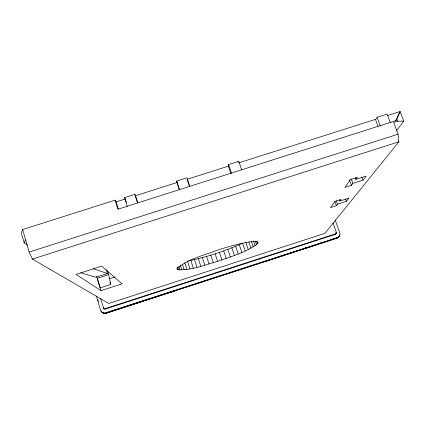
<?xml version="1.0" encoding="UTF-8"?>
<svg xmlns="http://www.w3.org/2000/svg" width="425" height="425" viewBox="0 0 425 425"><rect width="100%" height="100%" fill="white"/><g stroke="black" fill="none" stroke-linecap="round" stroke-linejoin="round"><path stroke-width="0.64" d="M100.603 298.424L103.604 308.178L104.598 308.885L105.565 308.959L335.086 234.43L336.154 233.484L336.451 232.592L333.051 222.886M96.369 296.151L100.709 310.537C101.394 312.545 103.907 314.006 105.958 313.22L336.977 238.143C338.969 237.357 340.595 235.073 339.798 232.9L335.171 219.895M228.475 166.568L228.586 164.56L238.76 161.33L241.66 169.857M238.653 162.345L238.76 161.33M101.24 310.792L101.118 311.435L101.745 311.695L101.745 312.189L103.44 313.167M27.524 245.023L24.172 242.877L21.25 232.815L22.621 229.569L115.069 200.17L117.895 209.238L396.307 120.53L400.116 111.531L387.175 115.648M24.172 242.877L25.585 239.769M395.622 120.721L400.116 111.531L403.75 121.146L396.52 130.661M257.518 243.753L257.98 242.346C253.709 240.189 248.402 242.542 243.892 242.946C235.014 244.8 226.291 247.313 217.658 250.075C203.989 255.404 188.328 258.719 177.103 268.515L177.076 269.163L177.56 269.636C191.223 270.72 204.584 264.855 217.627 261.407C231.189 256.413 245.852 252.577 257.518 243.753L256.695 241.315M375.588 119.765L377.161 117.311L387.138 114.139L390.272 122.501M335.623 234.079L336.435 232.911M339.835 201.041L341.025 199.431L334.905 201.402L330.496 207.597L336.388 205.695L337.514 204.175L346.428 201.296L348.92 198.108L339.835 201.041L339.432 199.92M355.874 179.377L357.404 177.31L350.476 179.536L344.85 187.441L351.48 185.305L352.915 183.372L362.961 180.142L366.138 176.077L355.874 179.377L355.263 177.692M403.75 121.146L397.672 121.189L393.678 122.458L398.076 134.183L398.889 141.791L324.902 233.373L108.821 303.477L32.417 259.08L29.166 252.067L22.621 229.569M335.851 232.873L336.388 232.273M335.915 233.192L336.451 232.592M335.086 234.43L336.154 233.484M335.378 234.292L336.334 233.219M339.4 235.402L339.952 234.812M102.478 312.513L105.097 313.469L336.977 238.143L339.113 236.518M339.649 235.721L338.571 237.102L336.542 237.963L336.977 238.143M338.385 237.15L336.797 238.175M188.588 260.86C207.156 256.976 225.292 250.973 242.611 243.249L245.193 250.962M114.245 310.149L117.38 309.124M326.501 241.257L263.75 261.853L263.516 261.465M330.267 240.019L335.915 238.17M102.552 312.752L104.215 313.438L103.482 313.082L105.958 313.22L174.542 290.843L174.431 290.413M101.012 290.663L122.092 283.842L101.708 266.146L76.075 274.401L101.012 290.663L96.666 276.383M103.604 308.178L105.049 308.693L335.623 233.835M105.097 313.469L104.47 313.161L337.514 237.564M106.33 269.779L107.467 273.509L95.843 277.259L80.734 272.723M108.736 274.582L97.24 278.285L100.167 287.874L110.707 284.463L108.736 274.582L107.605 270.895M109.629 278.704L115.196 276.909M305.065 248.094L306.956 247.483M319.547 243.435L322.692 242.42M332.764 239.179L335.915 238.165M32.417 259.08L398.889 141.791M110.495 311.424L117.401 309.203M123.68 307.185L134.353 303.753M135.612 303.349L174.542 290.843M127.224 206.316L124.504 197.662L134.81 194.384L135.639 196.106M177.331 183.839L176.72 181.055L186.958 177.799L189.773 186.384M115.069 200.17L116.115 201.875L125.311 198.953M187.133 179.286L228.342 166.175L230.924 173.82M239.041 162.775L375.445 119.382L378.011 126.283M29.166 252.067L398.076 134.183M93.394 268.759L107.467 273.509M105.448 312.981L105.958 313.22M103.812 308.433L104.906 308.996M104.725 308.757L105.235 309.017M103.466 307.875L103.987 308.146M105.049 308.693L105.565 308.959M124.504 197.662L125.125 198.788M396.939 119.239L397.672 121.189M377.161 117.311L380.279 125.688M361.834 177.05L362.961 180.142M351.348 179.042L352.915 183.372M349.462 179.717L351.48 185.305M345.637 199.097L346.428 201.296M336.334 200.871L337.514 204.175M334.858 201.413L336.388 205.695M257.587 241.745L258.002 242.972M255.313 241.039L256.546 244.678M228.586 164.56L231.471 173.102M253.475 240.911L255.106 245.735M251.398 241.506L253.22 246.909M248.907 242.202L250.915 248.179M245.831 242.393L248.232 249.539M239.28 244.747L241.852 252.434M235.678 246.277L238.234 253.943M231.848 247.817L234.393 255.468M227.832 249.353L230.366 256.992M223.672 250.867L226.201 258.501M219.422 252.349L221.935 259.978M215.119 253.773L217.627 261.407M187.26 179.679L189.454 186.363M210.811 255.133L213.313 262.772M206.545 256.408L209.047 264.058M202.369 257.587L204.871 265.253M176.72 181.055L179.52 189.651M179.302 189.598L176.997 182.511L135.511 195.707L137.764 202.831M198.332 258.655L200.828 266.342M194.469 259.601L196.966 267.309M190.836 260.413L193.333 268.148M187.659 261.678L189.97 268.85M184.79 262.793L186.915 269.392M182.463 264.355L184.211 269.785M180.333 265.158L181.889 270.002M178.819 266.401L179.988 270.056M177.554 266.868L178.537 269.933M176.97 267.787L177.56 269.636M134.81 194.384L137.546 203.028M125.433 199.352L126.395 202.412M116.115 201.875L118.357 209.063M109.953 281.993L110.707 284.463M97.856 299.582L98.419 301.447"/></g></svg>
